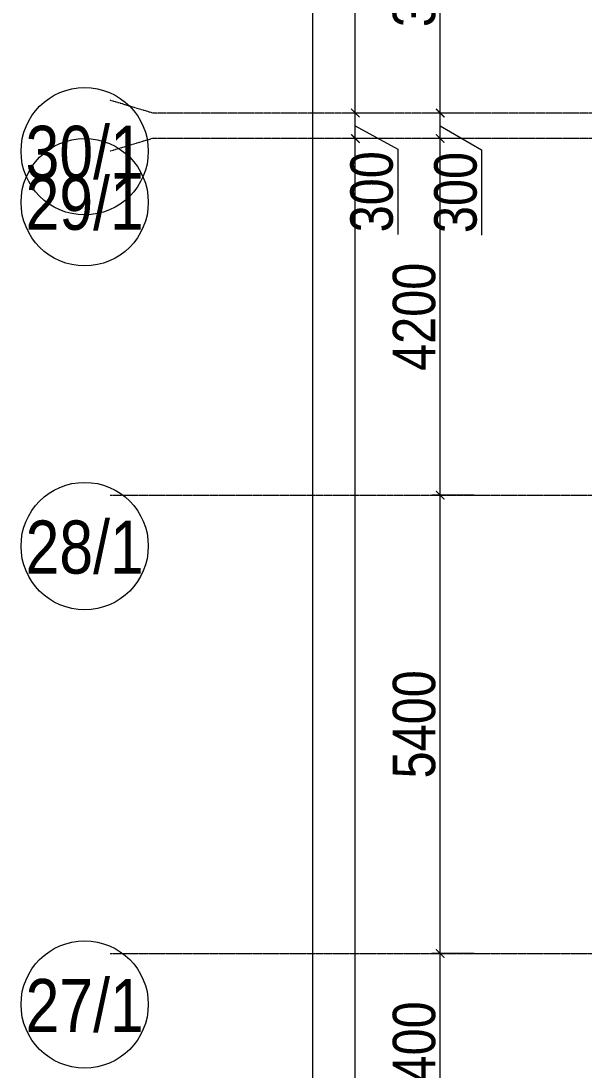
# Model space of a CAD drawing. Header units: millimetres. Extents: x 538266 to 1167394, y 114608 to 637157.
# Drawn here: x 1039429 to 1046063, y 586297 to 598654 of the extents above; entities that cross this region are included whole.
import ezdxf
from ezdxf.enums import TextEntityAlignment as Align

# ---------------------------------------------------------------- set-up
doc = ezdxf.new("R2010")
doc.units = ezdxf.units.MM
doc.linetypes.add('CENTER2', pattern=[28.575, 19.05, -3.175, 3.175, -3.175])
doc.layers.get('Defpoints').update_dxf_attribs({"color": 140})
doc.layers.add('РД_Оси_100', color=7, linetype='Continuous', lineweight=0, true_color=0x525252)
doc.layers.add('РД_Оси_размер', color=8, linetype='Continuous', lineweight=0)
doc.styles.add('style1', font='ARIALN.TTF')
doc.styles.add('ккк', font='isocpeur.ttf', dxfattribs={"width": 0.85, "oblique": 15})
doc.dimstyles.new('Dim100_ареал', dxfattribs={"dimscale": 100, "dimtxt": 2.5, "dimasz": 1, "dimexe": 1, "dimexo": 1, "dimgap": 0.5, "dimtad": 1, "dimzin": 12, "dimdsep": 46, "dimtxsty": 'style1', "dimblk": 'ARCHTICK', "dimcen": 1, "dimdle": 1, "dimclrd": 256, "dimclre": 256, "dimaunit": 1, "dimadec": 0, "dimazin": 3, "dimtfac": 1, "dimtmove": 1, "dimatfit": 3, "dimldrblk": 'OPEN30', "dimfxl": 4, "dimfxlon": 1, "dimtolj": 1, "dimtzin": 0, "dimlwd": 9, "dimlwe": 9, "dimarcsym": 0})

# ---------------------------------------------------------------- blocks, each defined once
blk = doc.blocks.new('A-iden')
at = {"linetype": 'Continuous', "lineweight": 5}
blk.add_circle((0, -4), 3, dxfattribs=at)
at = {"color": 0, "linetype": 'Continuous', "lineweight": 20, "style": 'ккк', "width": 0.85}
blk.add_attdef('ID', text='', height=8, dxfattribs=at).set_placement((0.314, -3.853), align=Align.MIDDLE_CENTER)
blk = doc.blocks.new('_ArchTick')
at = {"color": 0, "linetype": 'ByBlock', "const_width": 0.15}
blk.add_lwpolyline([(-0.5, -0.5), (0.5, 0.5)], dxfattribs=at)
blk = doc.blocks.new('*D967')
at = {"layer": 'Defpoints', "color": 0, "transparency": 16777216}
for p in [(-3566, 134700), (-1066, 134700), (-1066, 0)]:
    blk.add_point(p, dxfattribs=at)
at = {"layer": 'РД_Оси_размер', "lineweight": 9, "transparency": 16777216}
for p, q in [((-3166, 134700), (-3666, 134700)), ((-3566, -100), (-3566, 134800)), ((-3166, 0), (-3666, 0))]:
    blk.add_line(p, q, dxfattribs=at)
at = {"layer": 'РД_Оси_размер', "lineweight": 9, "transparency": 16777216, "xscale": 100, "yscale": 100, "zscale": 100}
for p, rotation in [((-3566, 134700), 90), ((-3566, 0), 270)]:
    blk.add_blockref('_ArchTick', p, dxfattribs=dict(at, rotation=rotation))
at = {"layer": 'РД_Оси_размер', "color": 0, "transparency": 16777216, "insert": (-3871, 67350), "char_height": 500, "attachment_point": 5, "rotation": 90, "style": 'style1'}
blk.add_mtext('\\A1;134700', dxfattribs=at)
blk = doc.blocks.new('_Open30')
at = {"color": 0, "linetype": 'ByBlock', "lineweight": -2}
for p, q in [((-1, 0.27), (0, 0)), ((0, 0), (-1, -0.27)), ((0, 0), (-1, 0))]:
    blk.add_line(p, q, dxfattribs=at)
blk = doc.blocks.new('*D874')
at = {"layer": 'Defpoints', "color": 0, "transparency": 16777216}
for p in [(-2066, 90900), (-1066, 90900), (-1066, 88500)]:
    blk.add_point(p, dxfattribs=at)
at = {"layer": 'РД_Оси_размер', "lineweight": 9, "transparency": 16777216}
for p, q in [((-2066, 88400), (-2066, 91000)), ((-1666, 90900), (-2166, 90900)), ((-1666, 88500), (-2166, 88500))]:
    blk.add_line(p, q, dxfattribs=at)
at = {"layer": 'РД_Оси_размер', "lineweight": 9, "transparency": 16777216, "xscale": 100, "yscale": 100, "zscale": 100}
for p, rotation in [((-2066, 90900), 90), ((-2066, 88500), 270)]:
    blk.add_blockref('_ArchTick', p, dxfattribs=dict(at, rotation=rotation))
at = {"layer": 'РД_Оси_размер', "color": 0, "transparency": 16777216, "insert": (-2371, 89700), "char_height": 500, "attachment_point": 5, "rotation": 90, "style": 'style1'}
blk.add_mtext('\\A1;2400', dxfattribs=at)
blk = doc.blocks.new('*D875')
at = {"layer": 'Defpoints', "color": 0, "transparency": 16777216}
for p in [(-2066, 96300), (-1066, 96300), (-1066, 90900)]:
    blk.add_point(p, dxfattribs=at)
at = {"layer": 'РД_Оси_размер', "lineweight": 9, "transparency": 16777216}
for p, q in [((-2066, 90800), (-2066, 96400)), ((-1666, 96300), (-2166, 96300)), ((-1666, 90900), (-2166, 90900))]:
    blk.add_line(p, q, dxfattribs=at)
at = {"layer": 'РД_Оси_размер', "lineweight": 9, "transparency": 16777216, "xscale": 100, "yscale": 100, "zscale": 100}
for p, rotation in [((-2066, 96300), 90), ((-2066, 90900), 270)]:
    blk.add_blockref('_ArchTick', p, dxfattribs=dict(at, rotation=rotation))
at = {"layer": 'РД_Оси_размер', "color": 0, "transparency": 16777216, "insert": (-2371, 93600), "char_height": 500, "attachment_point": 5, "rotation": 90, "style": 'style1'}
blk.add_mtext('\\A1;5400', dxfattribs=at)
blk = doc.blocks.new('*D876')
at = {"layer": 'Defpoints', "color": 0, "transparency": 16777216}
for p in [(-2066, 100500), (-1066, 100500), (-1066, 96300)]:
    blk.add_point(p, dxfattribs=at)
at = {"layer": 'РД_Оси_размер', "lineweight": 9, "transparency": 16777216}
for p, q in [((-2066, 96200), (-2066, 100600)), ((-1666, 100500), (-2166, 100500)), ((-1666, 96300), (-2166, 96300))]:
    blk.add_line(p, q, dxfattribs=at)
at = {"layer": 'РД_Оси_размер', "lineweight": 9, "transparency": 16777216, "xscale": 100, "yscale": 100, "zscale": 100}
for p, rotation in [((-2066, 100500), 90), ((-2066, 96300), 270)]:
    blk.add_blockref('_ArchTick', p, dxfattribs=dict(at, rotation=rotation))
at = {"layer": 'РД_Оси_размер', "color": 0, "transparency": 16777216, "insert": (-2371, 98400), "char_height": 500, "attachment_point": 5, "rotation": 90, "style": 'style1'}
blk.add_mtext('\\A1;4200', dxfattribs=at)
blk = doc.blocks.new('*D877')
at = {"layer": 'Defpoints', "color": 0, "transparency": 16777216}
for p in [(-2066, 100800), (-1066, 100800), (-1066, 100500)]:
    blk.add_point(p, dxfattribs=at)
at = {"layer": 'РД_Оси_размер', "lineweight": 9, "transparency": 16777216}
for p, q in [((-2066, 100400), (-2066, 100900)), ((-1666, 100800), (-2166, 100800)), ((-2066, 100650), (-1578, 100366)), ((-1666, 100500), (-2166, 100500)), ((-1578, 100366), (-1578, 99362))]:
    blk.add_line(p, q, dxfattribs=at)
at = {"layer": 'РД_Оси_размер', "lineweight": 9, "transparency": 16777216, "xscale": 100, "yscale": 100, "zscale": 100}
for p, rotation in [((-2066, 100800), 90), ((-2066, 100500), 270)]:
    blk.add_blockref('_ArchTick', p, dxfattribs=dict(at, rotation=rotation))
at = {"layer": 'РД_Оси_размер', "color": 0, "transparency": 16777216, "insert": (-1883, 99864), "char_height": 500, "attachment_point": 5, "rotation": 90, "style": 'style1'}
blk.add_mtext('\\A1;300', dxfattribs=at)
blk = doc.blocks.new('*D878')
at = {"layer": 'Defpoints', "color": 0, "transparency": 16777216}
for p in [(-2066, 104100), (-1066, 104100), (-1066, 100800)]:
    blk.add_point(p, dxfattribs=at)
at = {"layer": 'РД_Оси_размер', "lineweight": 9, "transparency": 16777216}
for p, q in [((-2066, 100700), (-2066, 104200)), ((-1666, 104100), (-2166, 104100)), ((-1666, 100800), (-2166, 100800))]:
    blk.add_line(p, q, dxfattribs=at)
at = {"layer": 'РД_Оси_размер', "lineweight": 9, "transparency": 16777216, "xscale": 100, "yscale": 100, "zscale": 100}
for p, rotation in [((-2066, 104100), 90), ((-2066, 100800), 270)]:
    blk.add_blockref('_ArchTick', p, dxfattribs=dict(at, rotation=rotation))
at = {"layer": 'РД_Оси_размер', "color": 0, "transparency": 16777216, "insert": (-2371, 102450), "char_height": 500, "attachment_point": 5, "rotation": 90, "style": 'style1'}
blk.add_mtext('\\A1;3300', dxfattribs=at)
blk = doc.blocks.new('*D896')
at = {"layer": 'Defpoints', "color": 0, "transparency": 16777216}
for p in [(-3066, 100500), (-1066, 100500), (-1066, 68700)]:
    blk.add_point(p, dxfattribs=at)
at = {"layer": 'РД_Оси_размер', "lineweight": 9, "transparency": 16777216}
for p, q in [((-3066, 68600), (-3066, 100600)), ((-2666, 100500), (-3166, 100500)), ((-2666, 68700), (-3166, 68700))]:
    blk.add_line(p, q, dxfattribs=at)
at = {"layer": 'РД_Оси_размер', "lineweight": 9, "transparency": 16777216, "xscale": 100, "yscale": 100, "zscale": 100}
for p, rotation in [((-3066, 100500), 90), ((-3066, 68700), 270)]:
    blk.add_blockref('_ArchTick', p, dxfattribs=dict(at, rotation=rotation))
at = {"layer": 'РД_Оси_размер', "color": 0, "transparency": 16777216, "insert": (-3371, 84600), "char_height": 500, "attachment_point": 5, "rotation": 90, "style": 'style1'}
blk.add_mtext('\\A1;31800', dxfattribs=at)
blk = doc.blocks.new('*D898')
at = {"layer": 'Defpoints', "color": 0, "transparency": 16777216}
for p in [(-3066, 100800), (-1066, 100800), (-1066, 100500)]:
    blk.add_point(p, dxfattribs=at)
at = {"layer": 'РД_Оси_размер', "lineweight": 9, "transparency": 16777216}
for p, q in [((-3066, 100400), (-3066, 100900)), ((-2666, 100800), (-3166, 100800)), ((-3066, 100650), (-2566, 100376)), ((-2666, 100500), (-3166, 100500)), ((-2566, 100376), (-2566, 99371))]:
    blk.add_line(p, q, dxfattribs=at)
at = {"layer": 'РД_Оси_размер', "lineweight": 9, "transparency": 16777216, "xscale": 100, "yscale": 100, "zscale": 100}
for p, rotation in [((-3066, 100800), 90), ((-3066, 100500), 270)]:
    blk.add_blockref('_ArchTick', p, dxfattribs=dict(at, rotation=rotation))
at = {"layer": 'РД_Оси_размер', "color": 0, "transparency": 16777216, "insert": (-2871, 99873), "char_height": 500, "attachment_point": 5, "rotation": 90, "style": 'style1'}
blk.add_mtext('\\A1;300', dxfattribs=at)
blk = doc.blocks.new('*D899')
at = {"layer": 'Defpoints', "color": 0, "transparency": 16777216}
for p in [(-3066, 134700), (-1066, 134700), (-1066, 100800)]:
    blk.add_point(p, dxfattribs=at)
at = {"layer": 'РД_Оси_размер', "lineweight": 9, "transparency": 16777216}
for p, q in [((-2666, 134700), (-3166, 134700)), ((-3066, 100700), (-3066, 134800)), ((-2666, 100800), (-3166, 100800))]:
    blk.add_line(p, q, dxfattribs=at)
at = {"layer": 'РД_Оси_размер', "lineweight": 9, "transparency": 16777216, "xscale": 100, "yscale": 100, "zscale": 100}
for p, rotation in [((-3066, 134700), 90), ((-3066, 100800), 270)]:
    blk.add_blockref('_ArchTick', p, dxfattribs=dict(at, rotation=rotation))
at = {"layer": 'РД_Оси_размер', "color": 0, "transparency": 16777216, "insert": (-3371, 117750), "char_height": 500, "attachment_point": 5, "rotation": 90, "style": 'style1'}
blk.add_mtext('\\A1;33900', dxfattribs=at)
blk = doc.blocks.new('СОШ_2200_АР_ОСИ_М100_28.05.24')
at = {"layer": 'РД_Оси_100', "color": 251, "linetype": 'CENTER2', "true_color": 0x636466}
for p, q in [((-5954.958, 96300), (119910, 96300)), ((-5954.958, 90900), (119910, 90900))]:
    blk.add_line(p, q, dxfattribs=at)
for points in [[(119910, 100950), (119410, 100800), (-5454.958, 100800), (-5954.958, 100950)], [(119910, 100350), (119410, 100500), (-5454.958, 100500), (-5954.958, 100350)]]:
    blk.add_lwpolyline(points, dxfattribs=at)
at = {"layer": 'РД_Оси_100', "color": 251, "true_color": 0x636466}
ref = blk.add_blockref('A-iden', (-6254.958, 101350), dxfattribs=dict(at, xscale=250, yscale=250, zscale=250))
ref.add_attrib('ID', '30/1', dxfattribs={"layer": '0', "linetype": 'Continuous', "height": 625, "style": 'style1'}).set_placement((-6254.958, 100350), align=Align.MIDDLE)
ref = blk.add_blockref('A-iden', (-6254.958, 100750), dxfattribs=dict(at, xscale=250, yscale=250, zscale=250))
ref.add_attrib('ID', '29/1', dxfattribs={"layer": '0', "linetype": 'Continuous', "height": 625, "style": 'style1'}).set_placement((-6254.958, 99750), align=Align.MIDDLE)
ref = blk.add_blockref('A-iden', (-6254.958, 96700), dxfattribs=dict(at, xscale=250, yscale=250, zscale=250))
ref.add_attrib('ID', '28/1', dxfattribs={"layer": '0', "linetype": 'Continuous', "height": 625, "style": 'style1'}).set_placement((-6254.958, 95700), align=Align.MIDDLE)
ref = blk.add_blockref('A-iden', (-6254.958, 91300), dxfattribs=dict(at, xscale=250, yscale=250, zscale=250))
ref.add_attrib('ID', '27/1', dxfattribs={"layer": '0', "linetype": 'Continuous', "height": 625, "style": 'style1'}).set_placement((-6254.958, 90300), align=Align.MIDDLE)
at = {"layer": 'РД_Оси_размер', "color": 251, "true_color": 0x636466}
for base, p1, p2, picture, middle in [((-3565.603, 134700), (-1065.603, 0), (-1065.603, 134700), '*D967', (-3870.889, 67350)), ((-3065.603, 134700), (-1065.603, 100800), (-1065.603, 134700), '*D899', (-3370.889, 117750)), ((-2065.603, 104100), (-1065.603, 100800), (-1065.603, 104100), '*D878', (-2370.889, 102450)), ((-3065.603, 100500), (-1065.603, 68700), (-1065.603, 100500), '*D896', (-3370.889, 84600)), ((-2065.603, 100500), (-1065.603, 96300), (-1065.603, 100500), '*D876', (-2370.889, 98400)), ((-2065.603, 96300), (-1065.603, 90900), (-1065.603, 96300), '*D875', (-2370.889, 93600)), ((-2065.603, 90900), (-1065.603, 88500), (-1065.603, 90900), '*D874', (-2370.889, 89700))]:
    dim = blk.add_linear_dim(base=base, p1=p1, p2=p2, angle=90, dimstyle='Dim100_ареал', override={"dimtxt": 5}, dxfattribs=at)
    dim.commit()
    dim.dimension.update_dxf_attribs({"geometry": picture, "text_midpoint": middle})
for base, picture, middle in [((-3065.603, 100800), '*D898', (-2565.603, 100325.718)), ((-2065.603, 100800), '*D877', (-1577.841, 100316.233))]:
    dim = blk.add_linear_dim(base=base, p1=(-1065.603, 100500), p2=(-1065.603, 100800), angle=90, dimstyle='Dim100_ареал', override={"dimtxt": 5}, dxfattribs=at)
    dim.commit()
    dim.dimension.update_dxf_attribs({"geometry": picture, "text_midpoint": middle, "dimtype": 160})

msp = doc.modelspace()

# ---------------------------------------------------------------- block references
at = {"layer": 'РД_Оси_100', "lineweight": 25}
msp.add_blockref('СОШ_2200_АР_ОСИ_М100_28.05.24', (1046434, 496769), dxfattribs=at)

doc.saveas('drawing.dxf')
